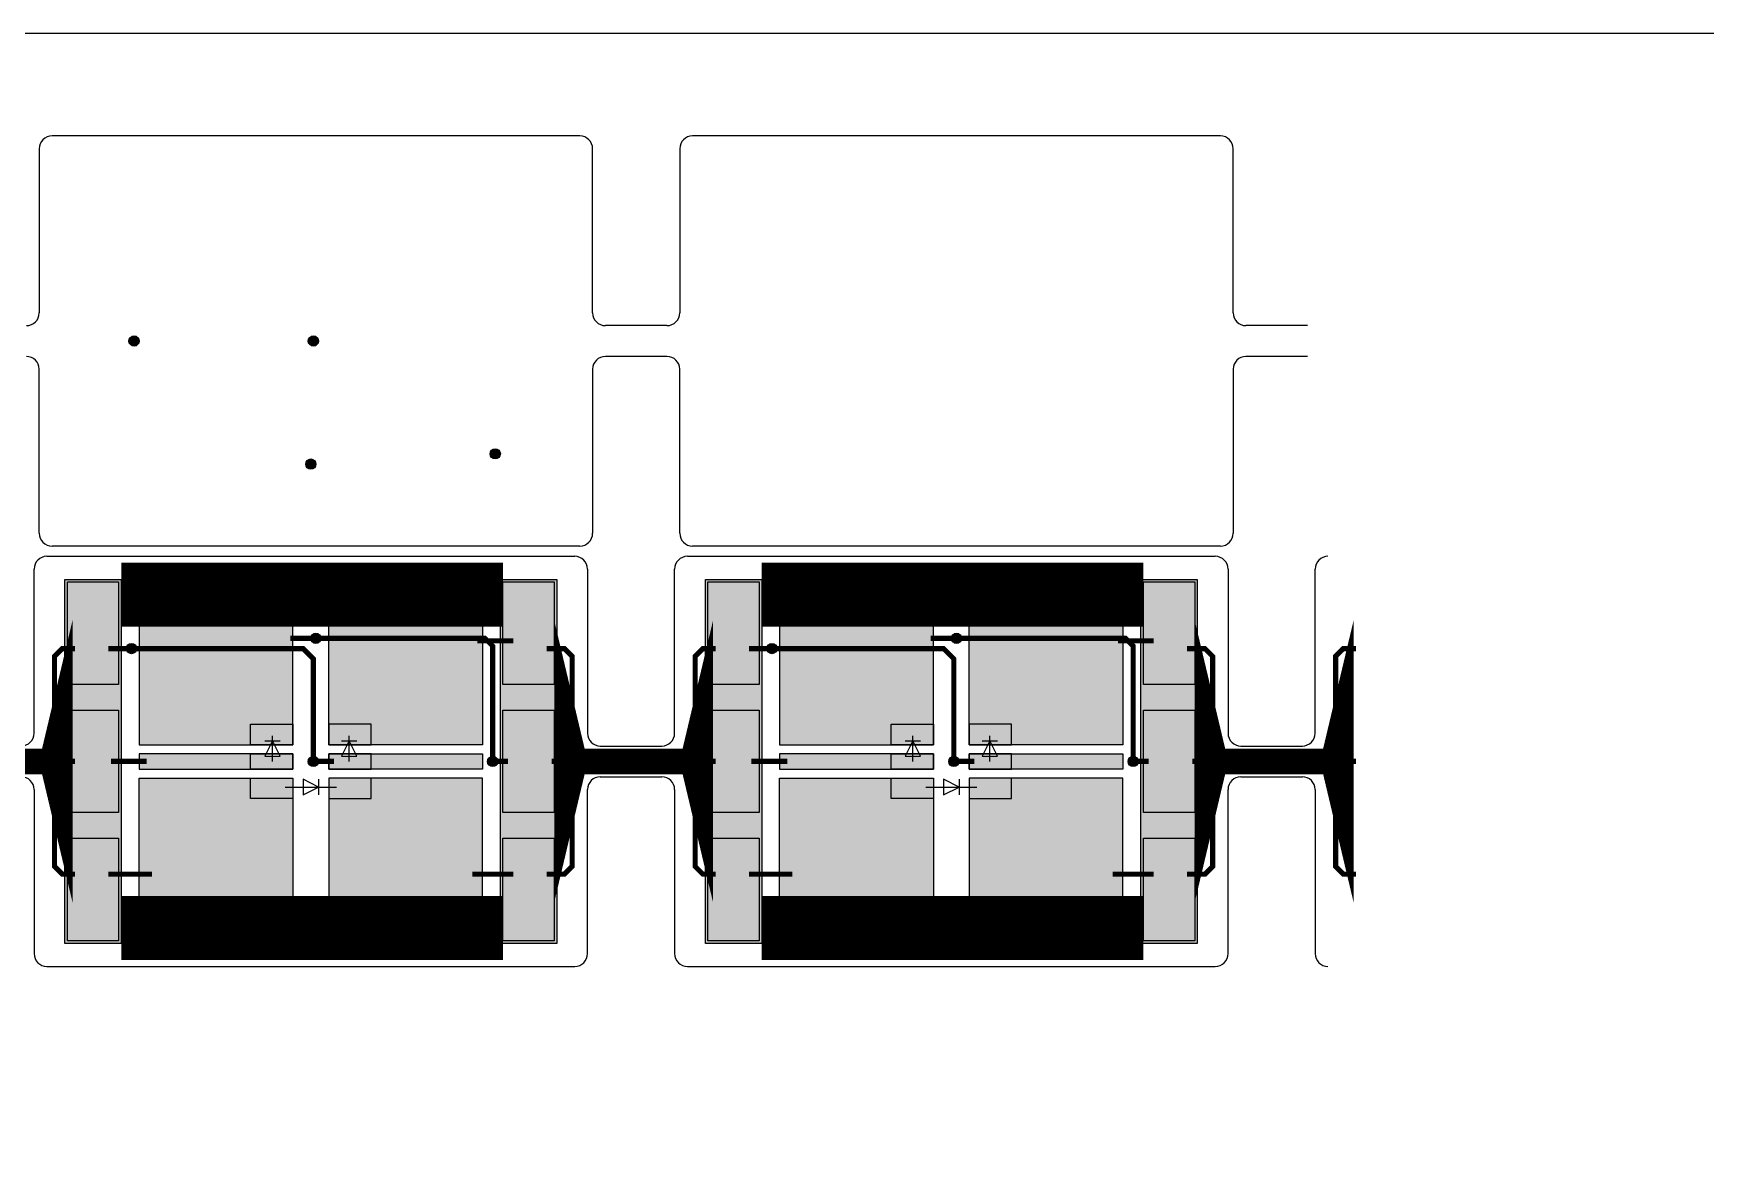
# Model space of a CAD drawing. Extents: x 1822 to 2392, y 725 to 1125.
# Drawn here: x 2037.3 to 2167.9, y 1037.2 to 1125.2 of the extents above; entities that cross this region are included whole.
import ezdxf

# ---------------------------------------------------------------- set-up
doc = ezdxf.new("R2010")
doc.units = 0
doc.header["$LTSCALE"] = 0.2
doc.layers.get('0').update_dxf_attribs({"linetype": 'CONTINUOUS'})
for name, color, linetype in [('BS', 1, 'CONTINUOUS'), ('Durchsteiger', 3, 'CONTINUOUS'), ('LED', 7, 'CONTINUOUS'), ('LS', 5, 'CONTINUOUS'), ('Rand', 6, 'CONTINUOUS')]:
    doc.layers.add(name, color=color, linetype=linetype)

# ---------------------------------------------------------------- blocks, each defined once
blk = doc.blocks.new('A2Q')
blk.add_lwpolyline([(0, 0), (570, 0), (570, 400), (0, 400)], close=True)

msp = doc.modelspace()

# ---------------------------------------------------------------- hatches: boundary and pattern name
at = {"layer": 'BS'}
h = msp.add_hatch(color=256, dxfattribs=at)
h.paths.add_polyline_path([(2044, 1082.4), (2040, 1082.4), (2040, 1074.4), (2044, 1074.4)])
h.paths.add_polyline_path([(2044, 1072.4), (2040, 1072.4), (2040, 1064.4), (2044, 1064.4)])
h.paths.add_polyline_path([(2044, 1062.4), (2040, 1062.4), (2040, 1054.4), (2044, 1054.4)])
h = msp.add_hatch(color=256, dxfattribs=at)
h.paths.add_polyline_path([(2078, 1082.4), (2074, 1082.4), (2074, 1074.4), (2078, 1074.4)])
h.paths.add_polyline_path([(2078, 1072.4), (2074, 1072.4), (2074, 1064.4), (2078, 1064.4)])
h.paths.add_polyline_path([(2078, 1062.4), (2074, 1062.4), (2074, 1054.4), (2078, 1054.4)])
h = msp.add_hatch(color=256, dxfattribs=at)
h.paths.add_polyline_path([(2094, 1082.4), (2090, 1082.4), (2090, 1074.4), (2094, 1074.4)])
h.paths.add_polyline_path([(2094, 1072.4), (2090, 1072.4), (2090, 1064.4), (2094, 1064.4)])
h.paths.add_polyline_path([(2094, 1062.4), (2090, 1062.4), (2090, 1054.4), (2094, 1054.4)])
h = msp.add_hatch(color=256, dxfattribs=at)
h.paths.add_polyline_path([(2128, 1082.4), (2124, 1082.4), (2124, 1074.4), (2128, 1074.4)])
h.paths.add_polyline_path([(2128, 1072.4), (2124, 1072.4), (2124, 1064.4), (2128, 1064.4)])
h.paths.add_polyline_path([(2128, 1062.4), (2124, 1062.4), (2124, 1054.4), (2128, 1054.4)])
h = msp.add_hatch(color=256, dxfattribs=at)
h.paths.add_polyline_path([(2045.6, 1079.8), (2045.6, 1069.7), (2054.3, 1069.7), (2054.3, 1071.3), (2057.6, 1071.3), (2057.6, 1079.8)])
h.paths.add_polyline_path([(2045.6, 1069), (2045.6, 1067.8), (2054.3, 1067.8), (2054.3, 1069)])
h.paths.add_polyline_path([(2045.6, 1067.1), (2045.6, 1057), (2057.6, 1057), (2057.6, 1065.5), (2054.3, 1065.5), (2054.3, 1067.1)])
h.paths.add_polyline_path([(2063.7, 1067.1), (2063.7, 1065.5), (2060.4, 1065.5), (2060.4, 1057), (2072.4, 1057), (2072.4, 1067.1)])
h.paths.add_polyline_path([(2063.7, 1069), (2063.7, 1067.8), (2072.4, 1067.8), (2072.4, 1069)])
h.paths.add_polyline_path([(2060.4, 1079.8), (2060.4, 1071.3), (2063.7, 1071.3), (2063.7, 1069.7), (2072.4, 1069.7), (2072.4, 1079.8)])
h.paths.add_polyline_path([(2060.4, 1071.3), (2060.4, 1069.7), (2061.85, 1069.7), (2062, 1070), (2062.15, 1069.7), (2063.7, 1069.7), (2063.7, 1071.3)], flags=17)
h.paths.add_polyline_path([(2060.4, 1069), (2060.4, 1067.8), (2063.7, 1067.8), (2063.7, 1069), (2062.5, 1069), (2062.6, 1068.8), (2061.4, 1068.8), (2061.5, 1069)])
h.paths.add_polyline_path([(2060.4, 1067.1), (2060.4, 1065.5), (2063.7, 1065.5), (2063.7, 1067.1)], flags=17)
h.paths.add_polyline_path([(2054.3, 1067.1), (2054.3, 1065.5), (2057.6, 1065.5), (2057.6, 1067.1)], flags=16)
h.paths.add_polyline_path([(2054.3, 1069), (2054.3, 1067.8), (2057.6, 1067.8), (2057.6, 1069), (2056.5, 1069), (2056.6, 1068.8), (2055.4, 1068.8), (2055.5, 1069)])
h.paths.add_polyline_path([(2054.3, 1071.3), (2054.3, 1069.7), (2055.85, 1069.7), (2056, 1070), (2056.15, 1069.7), (2057.6, 1069.7), (2057.6, 1071.3)], flags=17)
h = msp.add_hatch(color=256, dxfattribs=at)
h.paths.add_polyline_path([(2095.6, 1079.8), (2095.6, 1069.7), (2104.3, 1069.7), (2104.3, 1071.3), (2107.6, 1071.3), (2107.6, 1079.8)])
h.paths.add_polyline_path([(2095.6, 1069), (2095.6, 1067.8), (2104.3, 1067.8), (2104.3, 1069)])
h.paths.add_polyline_path([(2095.6, 1067.1), (2095.6, 1057), (2107.6, 1057), (2107.6, 1065.5), (2104.3, 1065.5), (2104.3, 1067.1)])
h.paths.add_polyline_path([(2113.7, 1067.1), (2113.7, 1065.5), (2110.4, 1065.5), (2110.4, 1057), (2122.4, 1057), (2122.4, 1067.1)])
h.paths.add_polyline_path([(2113.7, 1069), (2113.7, 1067.8), (2122.4, 1067.8), (2122.4, 1069)])
h.paths.add_polyline_path([(2110.4, 1079.8), (2110.4, 1071.3), (2113.7, 1071.3), (2113.7, 1069.7), (2122.4, 1069.7), (2122.4, 1079.8)])
h.paths.add_polyline_path([(2110.4, 1071.3), (2110.4, 1069.7), (2111.85, 1069.7), (2112, 1070), (2112.15, 1069.7), (2113.7, 1069.7), (2113.7, 1071.3)], flags=17)
h.paths.add_polyline_path([(2110.4, 1069), (2110.4, 1067.8), (2113.7, 1067.8), (2113.7, 1069), (2112.5, 1069), (2112.6, 1068.8), (2111.4, 1068.8), (2111.5, 1069)])
h.paths.add_polyline_path([(2110.4, 1067.1), (2110.4, 1065.5), (2113.7, 1065.5), (2113.7, 1067.1)], flags=17)
h.paths.add_polyline_path([(2104.3, 1067.1), (2104.3, 1065.5), (2107.6, 1065.5), (2107.6, 1067.1)], flags=16)
h.paths.add_polyline_path([(2104.3, 1069), (2104.3, 1067.8), (2107.6, 1067.8), (2107.6, 1069), (2106.5, 1069), (2106.6, 1068.8), (2105.4, 1068.8), (2105.5, 1069)])
h.paths.add_polyline_path([(2104.3, 1071.3), (2104.3, 1069.7), (2105.85, 1069.7), (2106, 1070), (2106.15, 1069.7), (2107.6, 1069.7), (2107.6, 1071.3)], flags=17)
at = {"layer": 'Durchsteiger'}
for points in [[(2045.2, 1100.8, 1), (2045.2, 1101.6, 1)], [(2059.2, 1100.8, 1), (2059.2, 1101.6, 1)], [(2073.4, 1092, 1), (2073.4, 1092.8, 1)], [(2059, 1091.2, 1), (2059, 1092, 1)], [(2059.4, 1078.4, 1), (2059.4, 1077.6, 1)], [(2109.4, 1078.4, 1), (2109.4, 1077.6, 1)], [(2045, 1077.6, 1), (2045, 1076.8, 1)], [(2095, 1077.6, 1), (2095, 1076.8, 1)], [(2059.2, 1068.8, 1), (2059.2, 1068, 1)], [(2073.2, 1068.8, 1), (2073.2, 1068, 1)], [(2109.2, 1068.8, 1), (2109.2, 1068, 1)], [(2123.2, 1068.8, 1), (2123.2, 1068, 1)]]:
    msp.add_hatch(color=256, dxfattribs=at).paths.add_polyline_path(points)
at = {"layer": 'LS'}
for points in [[(2044.2, 1082.6), (2039.8, 1082.6), (2039.8, 1054.2), (2044.2, 1054.2)], [(2078.2, 1082.6), (2073.8, 1082.6), (2073.8, 1054.2), (2078.2, 1054.2)], [(2094.2, 1082.6), (2089.8, 1082.6), (2089.8, 1054.2), (2094.2, 1054.2)], [(2123.8, 1082.6), (2123.8, 1054.2), (2128.2, 1054.2), (2128.2, 1082.6)]]:
    msp.add_hatch(color=256, dxfattribs=at).paths.add_polyline_path(points)

# ---------------------------------------------------------------- linework, layer by layer
at = {"layer": 'BS'}
for p, q in [((2058.8, 1068.4), (2059.2, 1068.4)), ((2059, 1068.2), (2059, 1068.6)), ((2108.8, 1068.4), (2109.2, 1068.4)), ((2109, 1068.2), (2109, 1068.6))]:
    msp.add_line(p, q, dxfattribs=at)
for points in [[(2040, 1074.4), (2040, 1082.4), (2044, 1082.4), (2044, 1074.4)], [(2074, 1074.4), (2074, 1082.4), (2078, 1082.4), (2078, 1074.4)], [(2090, 1074.4), (2090, 1082.4), (2094, 1082.4), (2094, 1074.4)], [(2124, 1074.4), (2124, 1082.4), (2128, 1082.4), (2128, 1074.4)], [(2057.6, 1069.7), (2057.6, 1079.8), (2045.6, 1079.8), (2045.6, 1069.7)], [(2060.4, 1069.7), (2060.4, 1079.8), (2072.4, 1079.8), (2072.4, 1069.7)], [(2107.6, 1069.7), (2107.6, 1079.8), (2095.6, 1079.8), (2095.6, 1069.7)], [(2110.4, 1069.7), (2110.4, 1079.8), (2122.4, 1079.8), (2122.4, 1069.7)], [(2040, 1064.4), (2040, 1072.4), (2044, 1072.4), (2044, 1064.4)], [(2074, 1064.4), (2074, 1072.4), (2078, 1072.4), (2078, 1064.4)], [(2090, 1064.4), (2090, 1072.4), (2094, 1072.4), (2094, 1064.4)], [(2124, 1064.4), (2124, 1072.4), (2128, 1072.4), (2128, 1064.4)], [(2054.3, 1069.7), (2054.3, 1071.3), (2057.6, 1071.3), (2057.6, 1069.7)], [(2063.7, 1069.7), (2063.7, 1071.3), (2060.4, 1071.3), (2060.4, 1069.7)], [(2104.3, 1069.7), (2104.3, 1071.3), (2107.6, 1071.3), (2107.6, 1069.7)], [(2113.7, 1069.7), (2113.7, 1071.3), (2110.4, 1071.3), (2110.4, 1069.7)], [(2057.6, 1067.8), (2057.6, 1069), (2045.6, 1069), (2045.6, 1067.8)], [(2054.3, 1067.8), (2054.3, 1069), (2057.6, 1069), (2057.6, 1067.8)], [(2063.7, 1067.8), (2063.7, 1069), (2060.4, 1069), (2060.4, 1067.8)], [(2060.4, 1067.8), (2060.4, 1069), (2072.4, 1069), (2072.4, 1067.8)], [(2107.6, 1067.8), (2107.6, 1069), (2095.6, 1069), (2095.6, 1067.8)], [(2104.3, 1067.8), (2104.3, 1069), (2107.6, 1069), (2107.6, 1067.8)], [(2113.7, 1067.8), (2113.7, 1069), (2110.4, 1069), (2110.4, 1067.8)], [(2110.4, 1067.8), (2110.4, 1069), (2122.4, 1069), (2122.4, 1067.8)], [(2057.6, 1067.1), (2057.6, 1057), (2045.6, 1057), (2045.6, 1067.1)], [(2054.3, 1065.5), (2054.3, 1067.1), (2057.6, 1067.1), (2057.6, 1065.5)], [(2063.7, 1065.5), (2063.7, 1067.1), (2060.4, 1067.1), (2060.4, 1065.5)], [(2060.4, 1067.1), (2060.4, 1057), (2072.4, 1057), (2072.4, 1067.1)], [(2107.6, 1067.1), (2107.6, 1057), (2095.6, 1057), (2095.6, 1067.1)], [(2104.3, 1065.5), (2104.3, 1067.1), (2107.6, 1067.1), (2107.6, 1065.5)], [(2113.7, 1065.5), (2113.7, 1067.1), (2110.4, 1067.1), (2110.4, 1065.5)], [(2110.4, 1067.1), (2110.4, 1057), (2122.4, 1057), (2122.4, 1067.1)], [(2040, 1054.4), (2040, 1062.4), (2044, 1062.4), (2044, 1054.4)], [(2074, 1054.4), (2074, 1062.4), (2078, 1062.4), (2078, 1054.4)], [(2090, 1054.4), (2090, 1062.4), (2094, 1062.4), (2094, 1054.4)], [(2124, 1054.4), (2124, 1062.4), (2128, 1062.4), (2128, 1054.4)]]:
    msp.add_lwpolyline(points, close=True, dxfattribs=at)
at = {"layer": 'BS', "const_width": 0.4}
for points in [[(2057.4, 1078), (2059.2, 1078)], [(2107.4, 1078), (2109.2, 1078)], [(2027.4, 1077.2), (2028.8, 1077.2), (2029.4, 1076.6), (2029.4, 1069.8), (2030, 1069.2), (2038.4, 1069.2), (2039, 1069.8), (2039, 1076.6), (2039.6, 1077.2), (2040.6, 1077.2)], [(2044.8, 1077.2), (2043.2, 1077.2)], [(2072, 1077.8), (2074.8, 1077.8)], [(2077.4, 1077.2), (2078.8, 1077.2), (2079.4, 1076.6), (2079.4, 1069.8), (2080, 1069.2), (2088.4, 1069.2), (2089, 1069.8), (2089, 1076.6), (2089.6, 1077.2), (2090.6, 1077.2)], [(2094.8, 1077.2), (2093.2, 1077.2)], [(2122, 1077.8), (2124.8, 1077.8)], [(2127.4, 1077.2), (2128.8, 1077.2), (2129.4, 1076.6), (2129.4, 1069.8), (2130, 1069.2), (2138.4, 1069.2), (2139, 1069.8), (2139, 1076.6), (2139.6, 1077.2), (2140.6, 1077.2)], [(2027.4, 1059.6), (2028.8, 1059.6), (2029.4, 1060.2), (2029.4, 1067), (2030, 1067.6), (2038.4, 1067.6), (2039, 1067), (2039, 1060.2), (2039.6, 1059.6), (2040.6, 1059.6)], [(2027.8, 1068.4), (2040.6, 1068.4)], [(2043.4, 1068.4), (2046.2, 1068.4)], [(2059.4, 1068.4), (2060.8, 1068.4)], [(2073.4, 1068.4), (2074.4, 1068.4)], [(2077.4, 1059.6), (2078.8, 1059.6), (2079.4, 1060.2), (2079.4, 1067), (2080, 1067.6), (2088.4, 1067.6), (2089, 1067), (2089, 1060.2), (2089.6, 1059.6), (2090.6, 1059.6)], [(2077.8, 1068.4), (2090.6, 1068.4)], [(2093.4, 1068.4), (2096.2, 1068.4)], [(2109.4, 1068.4), (2110.8, 1068.4)], [(2123.4, 1068.4), (2124.4, 1068.4)], [(2127.4, 1059.6), (2128.8, 1059.6), (2129.4, 1060.2), (2129.4, 1067), (2130, 1067.6), (2138.4, 1067.6), (2139, 1067), (2139, 1060.2), (2139.6, 1059.6), (2140.6, 1059.6)], [(2127.8, 1068.4), (2140.6, 1068.4)], [(2043.2, 1059.6), (2046.6, 1059.6)], [(2071.6, 1059.6), (2074.8, 1059.6)], [(2093.2, 1059.6), (2096.6, 1059.6)], [(2121.6, 1059.6), (2124.8, 1059.6)]]:
    msp.add_lwpolyline(points, dxfattribs=at)
at = {"layer": 'Durchsteiger'}
for centre in [(2045.2, 1101.2), (2059.2, 1101.2), (2073.4, 1092.4), (2059, 1091.6), (2059.4, 1078), (2109.4, 1078), (2045, 1077.2), (2095, 1077.2), (2059.2, 1068.4), (2073.2, 1068.4), (2109.2, 1068.4), (2123.2, 1068.4)]:
    msp.add_circle(centre, 0.4, dxfattribs=at)
at = {"layer": 'LED'}
for p, q in [((2056, 1068.4), (2056, 1070.4)), ((2062, 1068.4), (2062, 1070.4)), ((2106, 1068.4), (2106, 1070.4)), ((2112, 1068.4), (2112, 1070.4)), ((2056, 1070), (2055.4, 1068.8)), ((2055.4, 1070), (2056.6, 1070)), ((2056.6, 1068.8), (2056, 1070)), ((2062, 1070), (2061.4, 1068.8)), ((2061.4, 1070), (2062.6, 1070)), ((2062.6, 1068.8), (2062, 1070)), ((2106, 1070), (2105.4, 1068.8)), ((2105.4, 1070), (2106.6, 1070)), ((2106.6, 1068.8), (2106, 1070)), ((2112, 1070), (2111.4, 1068.8)), ((2111.4, 1070), (2112.6, 1070)), ((2112.6, 1068.8), (2112, 1070)), ((2055.4, 1068.8), (2056.6, 1068.8)), ((2061.4, 1068.8), (2062.6, 1068.8)), ((2105.4, 1068.8), (2106.6, 1068.8)), ((2111.4, 1068.8), (2112.6, 1068.8)), ((2057, 1066.4), (2061, 1066.4)), ((2058.4, 1067), (2058.4, 1065.8)), ((2059.6, 1066.4), (2058.4, 1067)), ((2058.4, 1065.8), (2059.6, 1066.4)), ((2059.6, 1067), (2059.6, 1065.8)), ((2107, 1066.4), (2111, 1066.4)), ((2108.4, 1067), (2108.4, 1065.8)), ((2109.6, 1066.4), (2108.4, 1067)), ((2108.4, 1065.8), (2109.6, 1066.4)), ((2109.6, 1067), (2109.6, 1065.8))]:
    msp.add_line(p, q, dxfattribs=at)
at = {"layer": 'LS'}
for points in [[(2030.4, 1101.2, 1.8, 22, 0), (2028, 1101.2, 30, 30, 0)], [(2030.4, 1068.4, 1.8, 22, 0), (2028, 1068.4, 30, 30, 0)], [(2038, 1068.4, 1.8, 22, 0), (2040.4, 1068.4, 30, 30, 0)], [(2080.4, 1068.4, 1.8, 22, 0), (2078, 1068.4, 30, 30, 0)], [(2088, 1068.4, 1.8, 22, 0), (2090.4, 1068.4, 30, 30, 0)], [(2130.4, 1068.4, 1.8, 22, 0), (2128, 1068.4, 30, 30, 0)], [(2138, 1068.4, 1.8, 22, 0), (2140.4, 1068.4, 30, 30, 0)]]:
    msp.add_lwpolyline(points, format="xyseb", dxfattribs=at)
for points, const_width in [([(2044.2, 1081.4), (2074, 1081.4)], 5), ([(2094.2, 1081.4), (2124, 1081.4)], 5), ([(2059.6, 1078), (2072.6, 1078), (2073.2, 1077.4), (2073.2, 1069), (2073.2, 1068.6)], 0.4), ([(2109.6, 1078), (2122.6, 1078), (2123.2, 1077.4), (2123.2, 1069), (2123.2, 1068.6)], 0.4), ([(2045.2, 1077.2), (2049.4, 1077.2), (2058.4, 1077.2), (2059.2, 1076.4), (2059.2, 1068.6)], 0.4), ([(2095.2, 1077.2), (2099.4, 1077.2), (2108.4, 1077.2), (2109.2, 1076.4), (2109.2, 1068.6)], 0.4), ([(2030.4, 1068.4), (2038, 1068.4)], 1.8), ([(2080.4, 1068.4), (2088, 1068.4)], 1.8), ([(2130.4, 1068.4), (2138, 1068.4)], 1.8), ([(2044.2, 1055.4), (2074, 1055.4)], 5), ([(2094.2, 1055.4), (2124, 1055.4)], 5)]:
    msp.add_lwpolyline(points, dxfattribs=dict(at, const_width=const_width))
for points in [[(2039.8, 1054.2), (2039.8, 1082.6), (2044.2, 1082.6), (2044.2, 1054.2)], [(2073.8, 1054.2), (2073.8, 1082.6), (2078.2, 1082.6), (2078.2, 1054.2)], [(2089.8, 1054.2), (2089.8, 1082.6), (2094.2, 1082.6), (2094.2, 1054.2)], [(2123.8, 1054.2), (2123.8, 1082.6), (2128.2, 1082.6), (2128.2, 1054.2)]]:
    msp.add_lwpolyline(points, close=True, dxfattribs=at)
at = {"layer": 'Rand'}
for p, q in [((2037.8, 1116.2), (2037.8, 1103.4)), ((2080, 1117.2), (2038.8, 1117.2)), ((2081, 1103.4), (2081, 1116.2)), ((2081, 1103.4), (2081, 1116.2)), ((2087.8, 1116.2), (2087.8, 1103.4)), ((2130, 1117.2), (2088.8, 1117.2)), ((2131, 1103.4), (2131, 1116.2)), ((2086.8, 1102.4), (2082, 1102.4)), ((2086.8, 1102.4), (2082, 1102.4)), ((2136.8, 1102.4), (2132, 1102.4)), ((2086.8, 1100), (2082, 1100)), ((2086.8, 1100), (2082, 1100)), ((2136.8, 1100), (2132, 1100)), ((2037.8, 1086.2), (2037.8, 1099)), ((2081, 1099), (2081, 1086.2)), ((2081, 1099), (2081, 1086.2)), ((2087.8, 1086.2), (2087.8, 1099)), ((2131, 1099), (2131, 1086.2)), ((2080, 1085.2), (2038.8, 1085.2)), ((2130, 1085.2), (2088.8, 1085.2)), ((2037.4, 1070.6), (2037.4, 1083.4)), ((2037.4, 1070.6), (2037.4, 1083.4)), ((2038.4, 1084.4), (2079.6, 1084.4)), ((2080.6, 1083.4), (2080.6, 1070.6)), ((2087.4, 1070.6), (2087.4, 1083.4)), ((2087.4, 1070.6), (2087.4, 1083.4)), ((2088.4, 1084.4), (2129.6, 1084.4)), ((2130.6, 1083.4), (2130.6, 1070.6)), ((2137.4, 1070.6), (2137.4, 1083.4)), ((2081.6, 1069.6), (2086.4, 1069.6)), ((2081.6, 1069.6), (2086.4, 1069.6)), ((2131.6, 1069.6), (2136.4, 1069.6)), ((2081.6, 1067.2), (2086.4, 1067.2)), ((2081.6, 1067.2), (2086.4, 1067.2)), ((2131.6, 1067.2), (2136.4, 1067.2)), ((2037.4, 1066.2), (2037.4, 1053.4)), ((2037.4, 1066.2), (2037.4, 1053.4)), ((2080.6, 1053.4), (2080.6, 1066.2)), ((2087.4, 1066.2), (2087.4, 1053.4)), ((2087.4, 1066.2), (2087.4, 1053.4)), ((2130.6, 1053.4), (2130.6, 1066.2)), ((2137.4, 1066.2), (2137.4, 1053.4)), ((2038.4, 1052.4), (2079.6, 1052.4)), ((2088.4, 1052.4), (2129.6, 1052.4))]:
    msp.add_line(p, q, dxfattribs=at)
for centre, start, end in [((2038.8, 1116.2), 90, 180), ((2080, 1116.2), 0, 90), ((2080, 1116.2), 0, 90), ((2088.8, 1116.2), 90, 180), ((2130, 1116.2), 0, 90), ((2036.8, 1103.4), 270, 0), ((2082, 1103.4), 180, 270), ((2082, 1103.4), 180, 270), ((2086.8, 1103.4), 270, 0), ((2132, 1103.4), 180, 270), ((2036.8, 1099), 0, 90), ((2082, 1099), 90, 180), ((2082, 1099), 90, 180), ((2086.8, 1099), 0, 90), ((2132, 1099), 90, 180), ((2038.8, 1086.2), 180, 270), ((2080, 1086.2), 270, 0), ((2080, 1086.2), 270, 0), ((2088.8, 1086.2), 180, 270), ((2130, 1086.2), 270, 0), ((2038.4, 1083.4), 90, 180), ((2038.4, 1083.4), 90, 180), ((2079.6, 1083.4), 0, 90), ((2088.4, 1083.4), 90, 180), ((2088.4, 1083.4), 90, 180), ((2129.6, 1083.4), 0, 90), ((2138.4, 1083.4), 90, 180), ((2036.4, 1070.6), 270, 0), ((2036.4, 1070.6), 270, 0), ((2081.6, 1070.6), 180, 270), ((2086.4, 1070.6), 270, 0), ((2086.4, 1070.6), 270, 0), ((2131.6, 1070.6), 180, 270), ((2136.4, 1070.6), 270, 0), ((2036.4, 1066.2), 0, 90), ((2036.4, 1066.2), 0, 90), ((2081.6, 1066.2), 90, 180), ((2086.4, 1066.2), 0, 90), ((2086.4, 1066.2), 0, 90), ((2131.6, 1066.2), 90, 180), ((2136.4, 1066.2), 0, 90), ((2038.4, 1053.4), 180, 270), ((2038.4, 1053.4), 180, 270), ((2079.6, 1053.4), 270, 0), ((2088.4, 1053.4), 180, 270), ((2088.4, 1053.4), 180, 270), ((2129.6, 1053.4), 270, 0), ((2138.4, 1053.4), 180, 270)]:
    msp.add_arc(centre, 1, start, end, dxfattribs=at)

# ---------------------------------------------------------------- block references
at = {"layer": 'LS'}
msp.add_blockref('A2Q', (1822.2, 725.2), dxfattribs=at)

doc.saveas('drawing.dxf')
